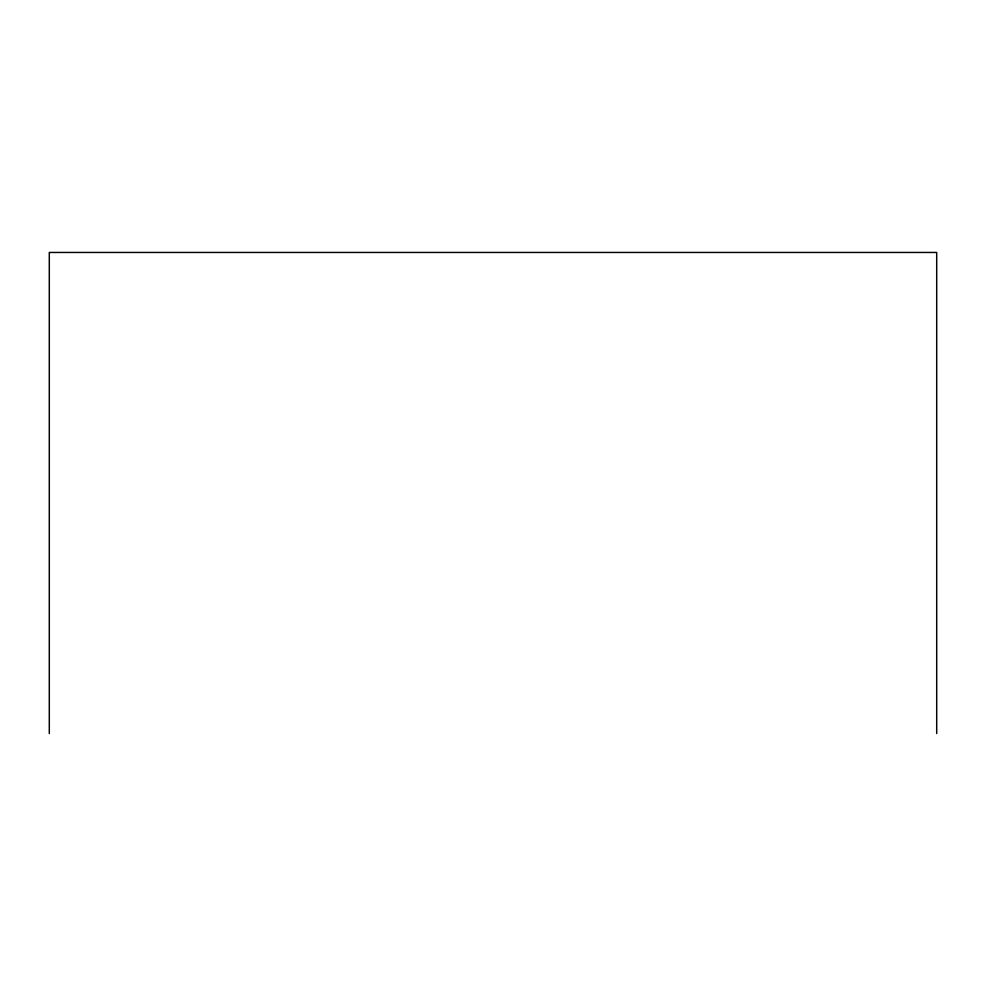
<?xml version="1.0" encoding="UTF-8"?>
<svg xmlns="http://www.w3.org/2000/svg" width="986" height="986" viewBox="0 0 986 986"><rect width="100%" height="100%" fill="white"/><g stroke="black" fill="none" stroke-linecap="round" stroke-linejoin="round"><path stroke-width="1.48" d="M936.7 733.547L936.7 252.453L49.3 252.453L49.3 733.547"/></g></svg>
